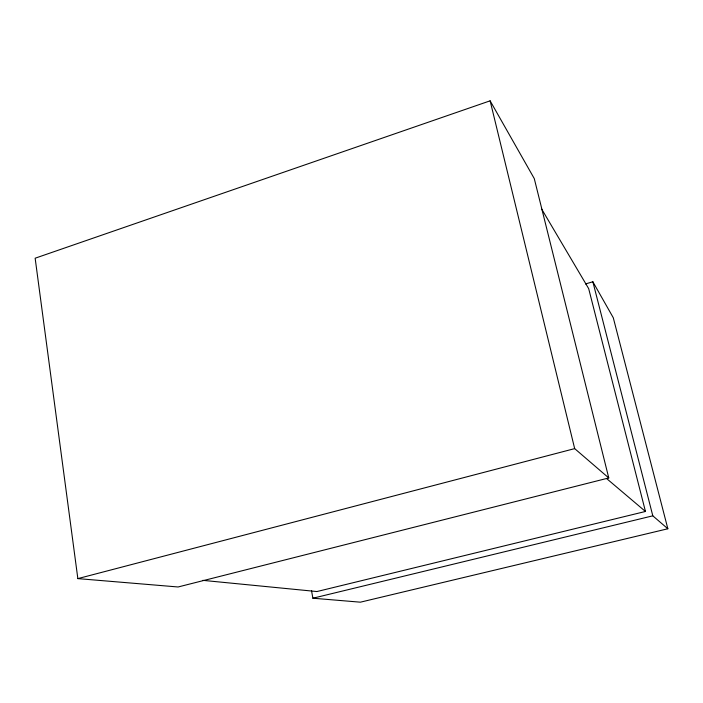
<?xml version="1.0" encoding="UTF-8"?>
<svg xmlns="http://www.w3.org/2000/svg" width="703" height="703" viewBox="0 0 703 703"><rect width="100%" height="100%" fill="white"/><g stroke="black" fill="none" stroke-linecap="round" stroke-linejoin="round"><path stroke-width="1.05" d="M490.123 100.819L35.15 258.212L77.848 578.613L178.087 586.979L608.763 477.943L534.271 178.58L490.123 100.819L574.676 448.619L608.763 477.943M585.511 283.95L592.857 281.771L613.28 317.747L667.85 528.77L360.384 602.181L312.888 598.218L311.517 590.669M77.848 578.613L574.676 448.619M541.749 209.204L588.683 288.643L645.459 511.468L316.93 591.548L202.816 580.353M312.888 598.218L652.806 515.826L667.85 528.77M606.724 478.655L645.459 511.468M592.857 281.771L652.806 515.826"/></g></svg>
